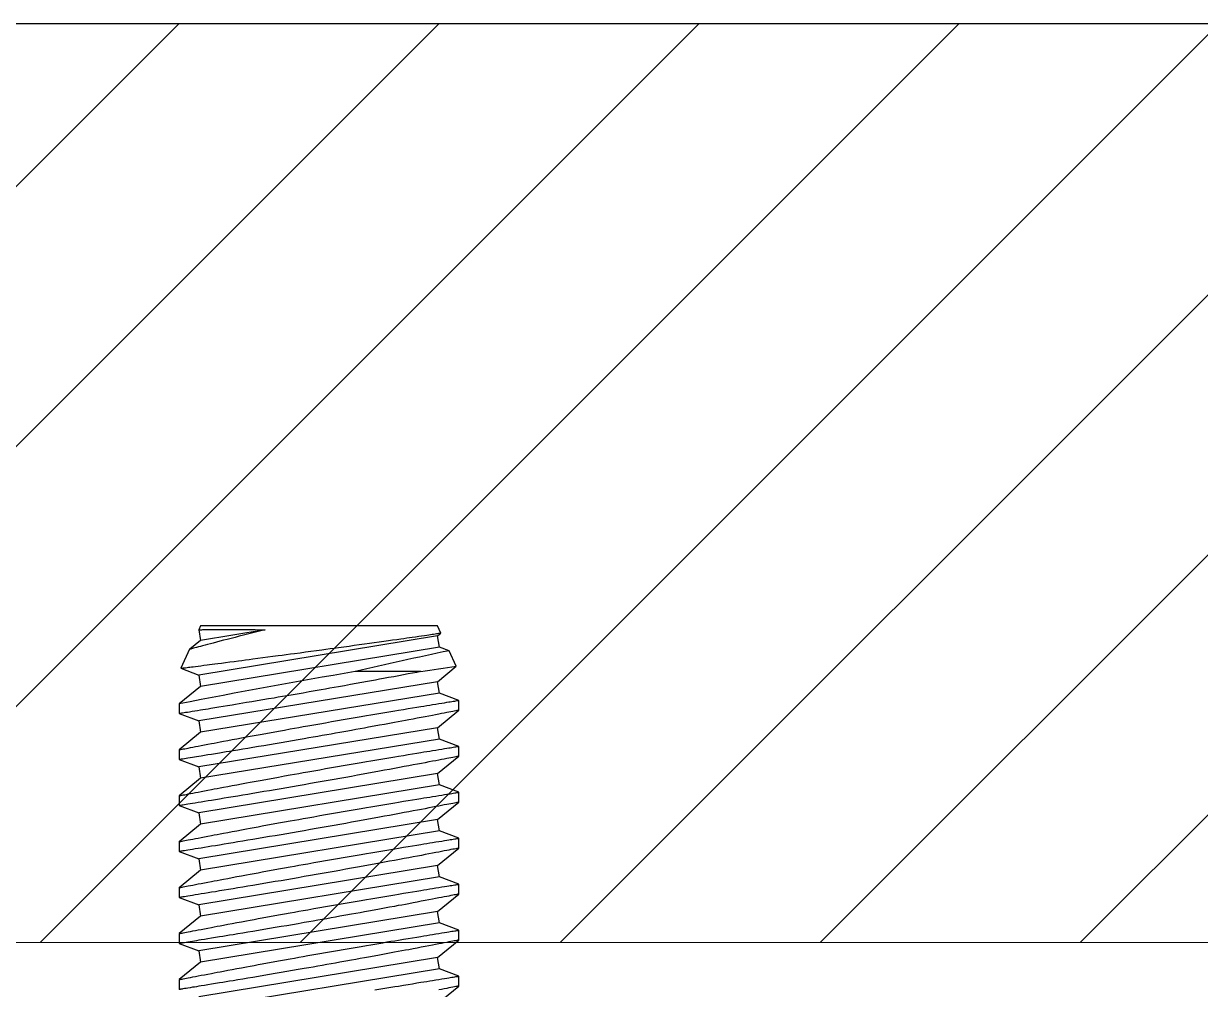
# Model space of a CAD drawing. Extents: x -8.2 to 7.4, y 38.5 to 59.2.
# Drawn here: x -0.199 to 0.601, y 43.6 to 44.256 of the extents above; entities that cross this region are included whole.
import ezdxf

# ---------------------------------------------------------------- set-up
doc = ezdxf.new("R2010")
doc.units = 0
doc.header["$MEASUREMENT"] = 0
doc.layers.get('0').update_dxf_attribs({"linetype": 'CONTINUOUS'})
for name, color, linetype in [('DIM', 7, 'CONTINUOUS'), ('GASKET', 1, 'CONTINUOUS'), ('MISC', 7, 'CONTINUOUS'), ('MISC.', 7, 'CONTINUOUS')]:
    doc.layers.add(name, color=color, linetype=linetype)

# ---------------------------------------------------------------- blocks, each defined once
blk = doc.blocks.new('A$C03F823DF')
at = {"color": 7, "linetype": 'Continuous'}
for p, q in [((0.83095, 0.276), (0.82425, 0.276)), ((0.84281, 0.26153), (0.83095, 0.276)), ((0.8555, 0.276), (0.85052, 0.2628)), ((0.8622, 0.276), (0.8555, 0.276)), ((0.87406, 0.26153), (0.8622, 0.276)), ((0.88675, 0.276), (0.88177, 0.2628)), ((0.89345, 0.276), (0.88675, 0.276)), ((0.90531, 0.26153), (0.89345, 0.276)), ((0.918, 0.276), (0.91302, 0.2628)), ((0.9247, 0.276), (0.918, 0.276)), ((0.93656, 0.26153), (0.9247, 0.276)), ((0.94925, 0.276), (0.94427, 0.2628)), ((0.95595, 0.276), (0.94925, 0.276)), ((0.96781, 0.26153), (0.95595, 0.276)), ((0.9805, 0.276), (0.97552, 0.2628)), ((0.9872, 0.276), (0.9805, 0.276)), ((0.99906, 0.26153), (0.9872, 0.276)), ((1.01175, 0.276), (1.00677, 0.2628)), ((1.01845, 0.276), (1.01175, 0.276)), ((1.03031, 0.26153), (1.01845, 0.276)), ((1.0426, 0.27495), (1.03802, 0.2628)), ((1.05549, 0.26895), (1.04261, 0.27495)), ((1.06156, 0.26153), (1.05549, 0.26894)), ((0.83826, 0.0992), (0.81156, 0.26153)), ((0.84597, 0.10047), (0.81927, 0.2628)), ((0.85052, 0.2628), (0.84281, 0.26153)), ((0.86951, 0.0992), (0.84281, 0.26153)), ((0.87722, 0.10047), (0.85052, 0.2628)), ((0.88177, 0.2628), (0.87406, 0.26153)), ((0.90076, 0.0992), (0.87406, 0.26153)), ((0.90847, 0.10047), (0.88177, 0.2628)), ((0.91302, 0.2628), (0.90531, 0.26153)), ((0.93201, 0.0992), (0.90531, 0.26153)), ((0.93972, 0.10047), (0.91302, 0.2628)), ((0.94427, 0.2628), (0.93656, 0.26153)), ((0.96326, 0.0992), (0.93656, 0.26153)), ((0.97097, 0.10047), (0.94427, 0.2628)), ((0.97552, 0.2628), (0.96781, 0.26153)), ((0.99451, 0.0992), (0.96781, 0.26153)), ((1.00222, 0.10047), (0.97552, 0.2628)), ((1.00677, 0.2628), (0.99906, 0.26153)), ((1.02576, 0.0992), (0.99906, 0.26153)), ((1.03347, 0.10047), (1.00677, 0.2628)), ((1.03802, 0.2628), (1.03031, 0.26153)), ((1.05701, 0.0992), (1.03031, 0.26153)), ((1.06472, 0.10047), (1.03802, 0.2628)), ((1.06883, 0.26272), (1.06156, 0.26153)), ((1.0688, 0.21754), (1.06156, 0.26153)), ((1.07139, 0.26153), (1.06883, 0.26272)), ((1.07139, 0.181), (1.07139, 0.26153)), ((1.07139, 0.10047), (1.07139, 0.181)), ((1.04036, 0.11176), (1.04036, 0.15642)), ((0.81472, 0.10047), (0.82658, 0.086)), ((0.83328, 0.086), (0.83826, 0.0992)), ((0.83826, 0.0992), (0.84597, 0.10047)), ((0.84597, 0.10047), (0.85783, 0.086)), ((0.86453, 0.086), (0.86951, 0.0992)), ((0.86951, 0.0992), (0.87722, 0.10047)), ((0.87722, 0.10047), (0.88908, 0.086)), ((0.89578, 0.086), (0.90076, 0.0992)), ((0.90076, 0.0992), (0.90847, 0.10047)), ((0.90847, 0.10047), (0.92033, 0.086)), ((0.92703, 0.086), (0.93201, 0.0992)), ((0.93201, 0.0992), (0.93972, 0.10047)), ((0.93972, 0.10047), (0.95158, 0.086)), ((0.95828, 0.086), (0.96326, 0.0992)), ((0.96326, 0.0992), (0.97097, 0.10047)), ((0.97097, 0.10047), (0.98283, 0.086)), ((0.98953, 0.086), (0.99451, 0.0992)), ((0.99451, 0.0992), (1.00222, 0.10047)), ((1.00222, 0.10047), (1.01408, 0.086)), ((1.02078, 0.086), (1.02576, 0.0992)), ((1.02576, 0.0992), (1.03347, 0.10047)), ((1.03347, 0.10047), (1.04395, 0.08768)), ((1.05452, 0.09262), (1.05701, 0.0992)), ((1.05701, 0.0992), (1.06472, 0.10047)), ((1.06472, 0.10047), (1.06656, 0.09822)), ((1.06656, 0.09822), (1.07139, 0.10047)), ((1.04396, 0.08768), (1.05452, 0.0926)), ((0.82658, 0.086), (0.83328, 0.086)), ((0.85783, 0.086), (0.86453, 0.086)), ((0.88908, 0.086), (0.89578, 0.086)), ((0.92033, 0.086), (0.92703, 0.086)), ((0.95158, 0.086), (0.95828, 0.086)), ((0.98283, 0.086), (0.98953, 0.086)), ((1.01408, 0.086), (1.02078, 0.086))]:
    blk.add_line(p, q, dxfattribs=at)
at = {"color": 7, "linetype": 'Continuous', "flags": 128}
for points in [[(0.82658, 0.08601), (0.82658, 0.086), (0.82656, 0.0861), (0.82651, 0.08636), (0.82643, 0.08678), (0.82631, 0.08736), (0.82617, 0.0881), (0.82599, 0.089), (0.82578, 0.09007), (0.82554, 0.0913), (0.82527, 0.0927), (0.82498, 0.0942), (0.82466, 0.09584), (0.82431, 0.09765), (0.82394, 0.09959)], [(0.82389, 0.14305), (0.82435, 0.14029), (0.82481, 0.13756), (0.82527, 0.13485), (0.82572, 0.13218), (0.82616, 0.12956), (0.82658, 0.12699), (0.82715, 0.12361), (0.82766, 0.12049), (0.82816, 0.11746), (0.82865, 0.11453), (0.82911, 0.11172), (0.82945, 0.10966), (0.82977, 0.10767), (0.83009, 0.10576), (0.83039, 0.10392), (0.83077, 0.10157), (0.83111, 0.09947), (0.83143, 0.09751), (0.83172, 0.09568), (0.83199, 0.094), (0.83218, 0.09283), (0.83236, 0.09175), (0.83252, 0.09075), (0.83266, 0.08984), (0.83284, 0.08877), (0.83297, 0.08791), (0.83309, 0.08721), (0.83317, 0.08666), (0.83324, 0.08628), (0.83326, 0.0861), (0.83328, 0.08601), (0.83328, 0.08601)], [(0.85783, 0.08601), (0.85783, 0.086), (0.85781, 0.0861), (0.85776, 0.08636), (0.85768, 0.08678), (0.85756, 0.08736), (0.85742, 0.0881), (0.85724, 0.08901), (0.85703, 0.09007), (0.85679, 0.09131), (0.85652, 0.0927), (0.85623, 0.09421), (0.85591, 0.09585), (0.85556, 0.09765), (0.85519, 0.09959), (0.85478, 0.1017), (0.85435, 0.10394), (0.85389, 0.10633), (0.85341, 0.10885), (0.85292, 0.11145), (0.8524, 0.11417), (0.85186, 0.11702), (0.8513, 0.11997), (0.85087, 0.12229), (0.85042, 0.12466), (0.84997, 0.12709), (0.8495, 0.12958), (0.84887, 0.133), (0.84823, 0.13646), (0.84758, 0.13999), (0.84691, 0.14361), (0.84624, 0.1473), (0.84572, 0.15014), (0.8452, 0.15301), (0.84467, 0.15592), (0.84414, 0.15886), (0.84342, 0.16284), (0.84272, 0.16676), (0.84219, 0.16974), (0.84165, 0.17274), (0.84112, 0.17575), (0.84059, 0.17877), (0.84005, 0.18183), (0.83951, 0.18488), (0.83897, 0.18795), (0.83844, 0.19101), (0.83773, 0.19511), (0.83704, 0.19905), (0.83637, 0.20297), (0.8357, 0.20685), (0.83504, 0.21075), (0.83438, 0.21459), (0.83373, 0.21843), (0.83309, 0.2222), (0.83247, 0.22591), (0.83188, 0.2294), (0.83131, 0.2328), (0.83076, 0.23613), (0.83022, 0.23937), (0.82982, 0.24176), (0.82944, 0.24409), (0.82906, 0.24636), (0.8287, 0.24857), (0.82823, 0.25142), (0.82781, 0.25403), (0.8274, 0.2565), (0.82702, 0.25886), (0.82665, 0.26109), (0.8264, 0.26269), (0.82615, 0.2642), (0.82592, 0.26563), (0.8257, 0.26698), (0.82543, 0.26865), (0.8252, 0.27009), (0.82499, 0.27138), (0.82481, 0.27253), (0.82465, 0.27351), (0.82455, 0.27415), (0.82446, 0.27469), (0.82439, 0.27515), (0.82433, 0.2755), (0.82428, 0.27583), (0.82425, 0.27598), (0.82425, 0.27598)], [(0.83095, 0.27598), (0.83096, 0.27596), (0.831, 0.27576), (0.83107, 0.27539), (0.83117, 0.27485), (0.83131, 0.27415), (0.83148, 0.27331), (0.83167, 0.27232), (0.83189, 0.27117), (0.83215, 0.26986), (0.83243, 0.26839), (0.83275, 0.26677), (0.83309, 0.26498), (0.83347, 0.26306), (0.83386, 0.26103), (0.83427, 0.25887), (0.83471, 0.25656), (0.83518, 0.25413), (0.83555, 0.2522), (0.83593, 0.25021), (0.83632, 0.24814), (0.83672, 0.246), (0.83729, 0.24303), (0.83786, 0.24), (0.83844, 0.23688), (0.83905, 0.23363), (0.83967, 0.2303), (0.84015, 0.22771), (0.84064, 0.22508), (0.84113, 0.2224), (0.84163, 0.21967), (0.84232, 0.21594), (0.843, 0.21222), (0.84368, 0.20844), (0.84438, 0.20458), (0.84508, 0.20069), (0.84562, 0.1977), (0.84616, 0.1947), (0.8467, 0.19168), (0.84724, 0.18864), (0.84796, 0.18454), (0.84867, 0.18055), (0.84937, 0.17655), (0.85007, 0.17255), (0.85077, 0.16851), (0.85147, 0.16449), (0.85217, 0.16044), (0.85286, 0.15643), (0.85354, 0.15244), (0.85418, 0.14866), (0.85466, 0.14584), (0.85514, 0.14305), (0.8556, 0.14029), (0.85606, 0.13756), (0.85652, 0.13485), (0.85697, 0.13218), (0.85741, 0.12956), (0.85783, 0.12699), (0.8584, 0.12361), (0.85891, 0.12049), (0.85941, 0.11746), (0.8599, 0.11453), (0.86036, 0.11172), (0.8607, 0.10966), (0.86102, 0.10767), (0.86134, 0.10576), (0.86164, 0.10392), (0.86202, 0.10157), (0.86236, 0.09947), (0.86268, 0.09751), (0.86297, 0.09568), (0.86324, 0.094), (0.86343, 0.09283), (0.86361, 0.09175), (0.86377, 0.09075), (0.86391, 0.08984), (0.86409, 0.08877), (0.86422, 0.08791), (0.86434, 0.08721), (0.86442, 0.08666), (0.86449, 0.08628), (0.86451, 0.0861), (0.86453, 0.08601), (0.86453, 0.08601)], [(0.88908, 0.08601), (0.88908, 0.086), (0.88906, 0.0861), (0.88901, 0.08636), (0.88893, 0.08678), (0.88881, 0.08736), (0.88867, 0.0881), (0.88849, 0.08901), (0.88828, 0.09007), (0.88804, 0.09131), (0.88777, 0.0927), (0.88748, 0.09421), (0.88716, 0.09585), (0.88681, 0.09765), (0.88644, 0.09959), (0.88603, 0.1017), (0.8856, 0.10394), (0.88514, 0.10633), (0.88466, 0.10885), (0.88417, 0.11145), (0.88365, 0.11417), (0.88311, 0.11702), (0.88255, 0.11997), (0.88212, 0.12229), (0.88167, 0.12466), (0.88122, 0.12709), (0.88075, 0.12958), (0.88012, 0.133), (0.87948, 0.13646), (0.87883, 0.13999), (0.87816, 0.14361), (0.87749, 0.1473), (0.87697, 0.15014), (0.87645, 0.15301), (0.87592, 0.15592), (0.87539, 0.15886), (0.87467, 0.16284), (0.87397, 0.16676), (0.87344, 0.16974), (0.8729, 0.17274), (0.87237, 0.17575), (0.87184, 0.17877), (0.8713, 0.18183), (0.87076, 0.18488), (0.87022, 0.18795), (0.86969, 0.19101), (0.86898, 0.19511), (0.86829, 0.19905), (0.86762, 0.20297), (0.86695, 0.20685), (0.86629, 0.21075), (0.86563, 0.21459), (0.86498, 0.21843), (0.86434, 0.2222), (0.86372, 0.22591), (0.86313, 0.2294), (0.86256, 0.2328), (0.86201, 0.23613), (0.86147, 0.23937), (0.86107, 0.24176), (0.86069, 0.24409), (0.86031, 0.24636), (0.85995, 0.24857), (0.85948, 0.25142), (0.85906, 0.25403), (0.85865, 0.2565), (0.85827, 0.25886), (0.8579, 0.26109), (0.85765, 0.26269), (0.8574, 0.2642), (0.85717, 0.26563), (0.85695, 0.26698), (0.85668, 0.26865), (0.85645, 0.27009), (0.85624, 0.27138), (0.85606, 0.27253), (0.8559, 0.27351), (0.8558, 0.27415), (0.85571, 0.27469), (0.85564, 0.27515), (0.85558, 0.2755), (0.85553, 0.27583), (0.8555, 0.27598), (0.8555, 0.27598)], [(0.8622, 0.27598), (0.86221, 0.27596), (0.86225, 0.27576), (0.86232, 0.27539), (0.86242, 0.27485), (0.86256, 0.27415), (0.86273, 0.27331), (0.86292, 0.27232), (0.86314, 0.27117), (0.8634, 0.26986), (0.86368, 0.26839), (0.864, 0.26677), (0.86434, 0.26498), (0.86472, 0.26306), (0.86511, 0.26103), (0.86552, 0.25887), (0.86596, 0.25656), (0.86643, 0.25413), (0.8668, 0.2522), (0.86718, 0.25021), (0.86757, 0.24814), (0.86797, 0.246), (0.86854, 0.24303), (0.86911, 0.24), (0.86969, 0.23688), (0.8703, 0.23363), (0.87092, 0.2303), (0.8714, 0.22771), (0.87189, 0.22508), (0.87238, 0.2224), (0.87288, 0.21967), (0.87357, 0.21594), (0.87425, 0.21222), (0.87493, 0.20844), (0.87563, 0.20458), (0.87633, 0.20069), (0.87687, 0.1977), (0.87741, 0.1947), (0.87795, 0.19168), (0.87849, 0.18864), (0.87921, 0.18454), (0.87992, 0.18055), (0.88062, 0.17655), (0.88132, 0.17255), (0.88202, 0.16851), (0.88272, 0.16449), (0.88342, 0.16044), (0.88411, 0.15643), (0.88479, 0.15244), (0.88543, 0.14866), (0.88591, 0.14584), (0.88639, 0.14305), (0.88685, 0.14029), (0.88731, 0.13756), (0.88777, 0.13485), (0.88822, 0.13218), (0.88866, 0.12956), (0.88908, 0.12699), (0.88965, 0.12361), (0.89016, 0.12049), (0.89066, 0.11746), (0.89115, 0.11453), (0.89161, 0.11172), (0.89195, 0.10966), (0.89227, 0.10767), (0.89259, 0.10576), (0.89289, 0.10392), (0.89327, 0.10157), (0.89361, 0.09947), (0.89393, 0.09751), (0.89422, 0.09568), (0.89449, 0.094), (0.89468, 0.09283), (0.89486, 0.09175), (0.89502, 0.09075), (0.89516, 0.08984), (0.89534, 0.08877), (0.89547, 0.08791), (0.89559, 0.08721), (0.89567, 0.08666), (0.89574, 0.08628), (0.89576, 0.0861), (0.89578, 0.08601), (0.89578, 0.08601)], [(0.92033, 0.08601), (0.92033, 0.086), (0.92031, 0.0861), (0.92026, 0.08636), (0.92018, 0.08678), (0.92006, 0.08736), (0.91992, 0.0881), (0.91974, 0.089), (0.91953, 0.09007), (0.91929, 0.0913), (0.91902, 0.0927), (0.91873, 0.0942), (0.91841, 0.09584), (0.91806, 0.09765), (0.91769, 0.09959), (0.91728, 0.10169), (0.91686, 0.10392), (0.9164, 0.10632), (0.91591, 0.10885), (0.91542, 0.11144), (0.91491, 0.11415), (0.91436, 0.117), (0.9138, 0.11997), (0.91322, 0.12306), (0.91263, 0.12625), (0.912, 0.12958), (0.91137, 0.133), (0.91073, 0.13644), (0.91008, 0.13996), (0.90941, 0.1436), (0.90874, 0.1473), (0.90805, 0.15108), (0.90735, 0.15492), (0.90664, 0.15886), (0.90592, 0.16284), (0.90522, 0.16676), (0.90451, 0.17071), (0.9038, 0.17474), (0.90309, 0.17877), (0.90237, 0.18284), (0.90166, 0.1869), (0.90094, 0.19101), (0.90023, 0.19511), (0.89954, 0.19905), (0.89887, 0.20296), (0.8982, 0.20685), (0.89754, 0.21071), (0.89688, 0.21459), (0.89623, 0.21842), (0.89559, 0.2222), (0.89497, 0.22591), (0.89439, 0.22938), (0.89382, 0.23277), (0.89326, 0.23612), (0.89272, 0.23937), (0.8922, 0.24253), (0.89169, 0.24559), (0.8912, 0.24857), (0.89073, 0.25142), (0.89031, 0.25401), (0.8899, 0.25648), (0.88952, 0.25886), (0.88915, 0.26109), (0.88881, 0.26319), (0.8885, 0.26515), (0.8882, 0.26698), (0.88793, 0.26865), (0.8877, 0.27009), (0.88749, 0.27137), (0.88731, 0.27252), (0.88715, 0.27351), (0.88701, 0.27434), (0.88691, 0.275), (0.88683, 0.2755), (0.88678, 0.27583), (0.88675, 0.27598), (0.88675, 0.27598)], [(0.89345, 0.27598), (0.89346, 0.27596), (0.8935, 0.27576), (0.89357, 0.27539), (0.89367, 0.27485), (0.89381, 0.27415), (0.89398, 0.27331), (0.89417, 0.27232), (0.89439, 0.27117), (0.89465, 0.26986), (0.89493, 0.26839), (0.89525, 0.26677), (0.89559, 0.26498), (0.89597, 0.26306), (0.89636, 0.26103), (0.89677, 0.25887), (0.89721, 0.25656), (0.89768, 0.25413), (0.89805, 0.2522), (0.89843, 0.25021), (0.89882, 0.24814), (0.89922, 0.246), (0.89979, 0.24303), (0.90036, 0.24), (0.90094, 0.23688), (0.90155, 0.23363), (0.90217, 0.2303), (0.90265, 0.22771), (0.90314, 0.22508), (0.90363, 0.2224), (0.90413, 0.21967), (0.90482, 0.21594), (0.9055, 0.21222), (0.90618, 0.20844), (0.90688, 0.20458), (0.90758, 0.20069), (0.90812, 0.1977), (0.90866, 0.1947), (0.9092, 0.19168), (0.90974, 0.18864), (0.91046, 0.18454), (0.91117, 0.18055), (0.91187, 0.17655), (0.91257, 0.17255), (0.91327, 0.16851), (0.91397, 0.16449), (0.91467, 0.16044), (0.91536, 0.15643), (0.91604, 0.15244), (0.91668, 0.14866), (0.91716, 0.14584), (0.91764, 0.14305), (0.9181, 0.14029), (0.91856, 0.13756), (0.91902, 0.13485), (0.91947, 0.13218), (0.91991, 0.12956), (0.92033, 0.12699), (0.9209, 0.12361), (0.92141, 0.12049), (0.92191, 0.11746), (0.9224, 0.11453), (0.92286, 0.11172), (0.9232, 0.10966), (0.92352, 0.10767), (0.92384, 0.10576), (0.92414, 0.10392), (0.92452, 0.10157), (0.92486, 0.09947), (0.92518, 0.09751), (0.92547, 0.09568), (0.92574, 0.094), (0.92593, 0.09283), (0.92611, 0.09175), (0.92627, 0.09075), (0.92641, 0.08984), (0.92659, 0.08877), (0.92672, 0.08791), (0.92684, 0.08721), (0.92692, 0.08666), (0.92699, 0.08628), (0.92701, 0.0861), (0.92703, 0.08601), (0.92703, 0.08601)], [(0.95158, 0.08601), (0.95158, 0.086), (0.95156, 0.0861), (0.95151, 0.08636), (0.95143, 0.08678), (0.95131, 0.08736), (0.95117, 0.0881), (0.95099, 0.089), (0.95078, 0.09007), (0.95054, 0.0913), (0.95027, 0.0927), (0.94998, 0.0942), (0.94966, 0.09584), (0.94931, 0.09765), (0.94894, 0.09959), (0.94853, 0.10169), (0.94811, 0.10392), (0.94765, 0.10632), (0.94716, 0.10885), (0.94667, 0.11144), (0.94616, 0.11415), (0.94561, 0.117), (0.94505, 0.11997), (0.94447, 0.12306), (0.94388, 0.12625), (0.94325, 0.12958), (0.94262, 0.133), (0.94198, 0.13644), (0.94133, 0.13996), (0.94066, 0.1436), (0.93999, 0.1473), (0.9393, 0.15108), (0.9386, 0.15492), (0.93789, 0.15886), (0.93717, 0.16284), (0.93647, 0.16676), (0.93576, 0.17071), (0.93505, 0.17474), (0.93434, 0.17877), (0.93362, 0.18284), (0.93291, 0.1869), (0.93219, 0.19101), (0.93148, 0.19511), (0.93079, 0.19905), (0.93012, 0.20296), (0.92945, 0.20685), (0.92879, 0.21071), (0.92813, 0.21459), (0.92748, 0.21842), (0.92684, 0.2222), (0.92622, 0.22591), (0.92564, 0.22938), (0.92507, 0.23277), (0.92451, 0.23612), (0.92397, 0.23937), (0.92345, 0.24253), (0.92294, 0.24559), (0.92245, 0.24857), (0.92198, 0.25142), (0.92156, 0.25401), (0.92115, 0.25648), (0.92077, 0.25886), (0.9204, 0.26109), (0.92006, 0.26319), (0.91975, 0.26515), (0.91945, 0.26698), (0.91918, 0.26865), (0.91895, 0.27009), (0.91874, 0.27137), (0.91856, 0.27252), (0.9184, 0.27351), (0.91826, 0.27434), (0.91816, 0.275), (0.91808, 0.2755), (0.91803, 0.27583), (0.918, 0.27598), (0.918, 0.27598)], [(0.9247, 0.27598), (0.92471, 0.27596), (0.92475, 0.27576), (0.92482, 0.27539), (0.92492, 0.27485), (0.92506, 0.27415), (0.92523, 0.27331), (0.92542, 0.27232), (0.92564, 0.27117), (0.9259, 0.26986), (0.92618, 0.26839), (0.9265, 0.26677), (0.92684, 0.26498), (0.92722, 0.26306), (0.92761, 0.26103), (0.92802, 0.25887), (0.92846, 0.25656), (0.92893, 0.25413), (0.9293, 0.2522), (0.92968, 0.25021), (0.93007, 0.24814), (0.93047, 0.246), (0.93104, 0.24303), (0.93161, 0.24), (0.93219, 0.23688), (0.9328, 0.23363), (0.93342, 0.2303), (0.9339, 0.22771), (0.93439, 0.22508), (0.93488, 0.2224), (0.93538, 0.21967), (0.93607, 0.21594), (0.93675, 0.21222), (0.93743, 0.20844), (0.93813, 0.20458), (0.93883, 0.20069), (0.93937, 0.1977), (0.93991, 0.1947), (0.94045, 0.19168), (0.94099, 0.18864), (0.94171, 0.18454), (0.94242, 0.18055), (0.94312, 0.17655), (0.94382, 0.17255), (0.94452, 0.16851), (0.94522, 0.16449), (0.94592, 0.16044), (0.94661, 0.15643), (0.94729, 0.15244), (0.94793, 0.14866), (0.94841, 0.14584), (0.94889, 0.14305), (0.94935, 0.14029), (0.94981, 0.13756), (0.95027, 0.13485), (0.95072, 0.13218), (0.95116, 0.12956), (0.95158, 0.12699), (0.95215, 0.12361), (0.95266, 0.12049), (0.95316, 0.11746), (0.95365, 0.11453), (0.95411, 0.11172), (0.95445, 0.10966), (0.95477, 0.10767), (0.95509, 0.10576), (0.95539, 0.10392), (0.95577, 0.10157), (0.95611, 0.09947), (0.95643, 0.09751), (0.95672, 0.09568), (0.95699, 0.094), (0.95718, 0.09283), (0.95736, 0.09175), (0.95752, 0.09075), (0.95766, 0.08984), (0.95784, 0.08877), (0.95797, 0.08791), (0.95809, 0.08721), (0.95817, 0.08666), (0.95824, 0.08628), (0.95826, 0.0861), (0.95828, 0.08601), (0.95828, 0.08601)], [(0.98283, 0.08601), (0.98283, 0.086), (0.98281, 0.0861), (0.98276, 0.08636), (0.98268, 0.08678), (0.98256, 0.08736), (0.98242, 0.0881), (0.98224, 0.089), (0.98203, 0.09007), (0.98179, 0.0913), (0.98152, 0.0927), (0.98123, 0.0942), (0.98091, 0.09584), (0.98056, 0.09765), (0.98019, 0.09959), (0.97978, 0.10169), (0.97936, 0.10392), (0.9789, 0.10632), (0.97841, 0.10885), (0.97792, 0.11144), (0.97741, 0.11415), (0.97686, 0.117), (0.9763, 0.11997), (0.97572, 0.12306), (0.97513, 0.12625), (0.9745, 0.12958), (0.97387, 0.133), (0.97323, 0.13644), (0.97258, 0.13996), (0.97191, 0.1436), (0.97124, 0.1473), (0.97055, 0.15108), (0.96985, 0.15492), (0.96914, 0.15886), (0.96842, 0.16284), (0.96772, 0.16676), (0.96701, 0.17071), (0.9663, 0.17474), (0.96559, 0.17877), (0.96487, 0.18284), (0.96416, 0.1869), (0.96344, 0.19101), (0.96273, 0.19511), (0.96204, 0.19905), (0.96137, 0.20296), (0.9607, 0.20685), (0.96004, 0.21071), (0.95938, 0.21459), (0.95873, 0.21842), (0.95809, 0.2222), (0.95747, 0.22591), (0.95689, 0.22938), (0.95632, 0.23277), (0.95576, 0.23612), (0.95522, 0.23937), (0.9547, 0.24253), (0.95419, 0.24559), (0.9537, 0.24857), (0.95323, 0.25142), (0.95281, 0.25401), (0.9524, 0.25648), (0.95202, 0.25886), (0.95165, 0.26109), (0.95131, 0.26319), (0.951, 0.26515), (0.9507, 0.26698), (0.95043, 0.26865), (0.9502, 0.27009), (0.94999, 0.27137), (0.94981, 0.27252), (0.94965, 0.27351), (0.94951, 0.27434), (0.94941, 0.275), (0.94933, 0.2755), (0.94928, 0.27583), (0.94925, 0.27598), (0.94925, 0.27598)], [(0.95595, 0.27598), (0.95596, 0.27596), (0.956, 0.27576), (0.95607, 0.27539), (0.95617, 0.27485), (0.95631, 0.27415), (0.95648, 0.27331), (0.95667, 0.27232), (0.95689, 0.27117), (0.95715, 0.26986), (0.95743, 0.26839), (0.95775, 0.26677), (0.95809, 0.26498), (0.95847, 0.26306), (0.95886, 0.26103), (0.95927, 0.25887), (0.95971, 0.25656), (0.96018, 0.25413), (0.96055, 0.2522), (0.96093, 0.25021), (0.96132, 0.24814), (0.96172, 0.246), (0.96229, 0.24303), (0.96286, 0.24), (0.96344, 0.23688), (0.96405, 0.23363), (0.96467, 0.2303), (0.96515, 0.22771), (0.96564, 0.22508), (0.96613, 0.2224), (0.96663, 0.21967), (0.96732, 0.21594), (0.968, 0.21222), (0.96868, 0.20844), (0.96938, 0.20458), (0.97008, 0.20069), (0.97062, 0.1977), (0.97116, 0.1947), (0.9717, 0.19168), (0.97224, 0.18864), (0.97296, 0.18454), (0.97367, 0.18055), (0.97437, 0.17655), (0.97507, 0.17255), (0.97577, 0.16851), (0.97647, 0.16449), (0.97717, 0.16044), (0.97786, 0.15643), (0.97854, 0.15244), (0.97918, 0.14866), (0.97966, 0.14584), (0.98014, 0.14305), (0.9806, 0.14029), (0.98106, 0.13756), (0.98152, 0.13485), (0.98197, 0.13218), (0.98241, 0.12956), (0.98283, 0.12699), (0.9834, 0.12361), (0.98391, 0.12049), (0.98441, 0.11746), (0.9849, 0.11453), (0.98536, 0.11172), (0.9857, 0.10966), (0.98602, 0.10767), (0.98634, 0.10576), (0.98664, 0.10392), (0.98702, 0.10157), (0.98736, 0.09947), (0.98768, 0.09751), (0.98797, 0.09568), (0.98824, 0.094), (0.98843, 0.09283), (0.98861, 0.09175), (0.98877, 0.09075), (0.98891, 0.08984), (0.98909, 0.08877), (0.98922, 0.08791), (0.98934, 0.08721), (0.98942, 0.08666), (0.98949, 0.08628), (0.98951, 0.0861), (0.98953, 0.08601), (0.98953, 0.08601)], [(1.01408, 0.08601), (1.01408, 0.086), (1.01406, 0.0861), (1.01401, 0.08636), (1.01393, 0.08678), (1.01381, 0.08736), (1.01367, 0.0881), (1.01349, 0.08901), (1.01328, 0.09007), (1.01304, 0.09131), (1.01277, 0.0927), (1.01248, 0.09421), (1.01216, 0.09585), (1.01181, 0.09765), (1.01144, 0.09959), (1.01103, 0.1017), (1.0106, 0.10394), (1.01014, 0.10633), (1.00966, 0.10885), (1.00917, 0.11145), (1.00865, 0.11417), (1.00811, 0.11702), (1.00755, 0.11997), (1.00712, 0.12229), (1.00667, 0.12466), (1.00622, 0.12709), (1.00575, 0.12958), (1.00512, 0.133), (1.00448, 0.13646), (1.00383, 0.13999), (1.00316, 0.14361), (1.00249, 0.1473), (1.00197, 0.15014), (1.00145, 0.15301), (1.00092, 0.15592), (1.00039, 0.15886), (0.99967, 0.16284), (0.99897, 0.16676), (0.99844, 0.16974), (0.9979, 0.17274), (0.99737, 0.17575), (0.99684, 0.17877), (0.9963, 0.18183), (0.99576, 0.18488), (0.99522, 0.18795), (0.99469, 0.19101), (0.99398, 0.19511), (0.99329, 0.19905), (0.99262, 0.20297), (0.99195, 0.20685), (0.99129, 0.21075), (0.99063, 0.21459), (0.98998, 0.21843), (0.98934, 0.2222), (0.98872, 0.22591), (0.98813, 0.2294), (0.98756, 0.2328), (0.98701, 0.23613), (0.98647, 0.23937), (0.98607, 0.24176), (0.98569, 0.24409), (0.98531, 0.24636), (0.98495, 0.24857), (0.98448, 0.25142), (0.98406, 0.25403), (0.98365, 0.2565), (0.98327, 0.25886), (0.9829, 0.26109), (0.98265, 0.26269), (0.9824, 0.2642), (0.98217, 0.26563), (0.98195, 0.26698), (0.98168, 0.26865), (0.98145, 0.27009), (0.98124, 0.27138), (0.98106, 0.27253), (0.9809, 0.27351), (0.9808, 0.27415), (0.98071, 0.27469), (0.98064, 0.27515), (0.98058, 0.2755), (0.98053, 0.27583), (0.9805, 0.27598), (0.9805, 0.27598)], [(0.9872, 0.27598), (0.98721, 0.27596), (0.98725, 0.27576), (0.98732, 0.27539), (0.98742, 0.27485), (0.98756, 0.27415), (0.98773, 0.27331), (0.98792, 0.27232), (0.98814, 0.27117), (0.9884, 0.26986), (0.98868, 0.26839), (0.989, 0.26677), (0.98934, 0.26498), (0.98972, 0.26306), (0.99011, 0.26103), (0.99052, 0.25887), (0.99096, 0.25656), (0.99143, 0.25413), (0.9918, 0.2522), (0.99218, 0.25021), (0.99257, 0.24814), (0.99297, 0.246), (0.99354, 0.24303), (0.99411, 0.24), (0.99469, 0.23688), (0.9953, 0.23363), (0.99592, 0.2303), (0.9964, 0.22771), (0.99689, 0.22508), (0.99738, 0.2224), (0.99788, 0.21967), (0.99857, 0.21594), (0.99925, 0.21222), (0.99993, 0.20844), (1.00063, 0.20458), (1.00133, 0.20069), (1.00187, 0.1977), (1.00241, 0.1947), (1.00295, 0.19168), (1.00349, 0.18864), (1.00421, 0.18454), (1.00492, 0.18055), (1.00562, 0.17655), (1.00632, 0.17255), (1.00702, 0.16851), (1.00772, 0.16449), (1.00842, 0.16044), (1.00911, 0.15643), (1.00979, 0.15244), (1.01043, 0.14866), (1.01091, 0.14584), (1.01139, 0.14305), (1.01185, 0.14029), (1.01231, 0.13756), (1.01277, 0.13485), (1.01322, 0.13218), (1.01366, 0.12956), (1.01408, 0.12699), (1.01465, 0.12361), (1.01516, 0.12049), (1.01566, 0.11746), (1.01615, 0.11453), (1.01661, 0.11172), (1.01695, 0.10966), (1.01727, 0.10767), (1.01759, 0.10576), (1.01789, 0.10392), (1.01827, 0.10157), (1.01861, 0.09947), (1.01893, 0.09751), (1.01922, 0.09568), (1.01949, 0.094), (1.01968, 0.09283), (1.01986, 0.09175), (1.02002, 0.09075), (1.02016, 0.08984), (1.02034, 0.08877), (1.02047, 0.08791), (1.02059, 0.08721), (1.02067, 0.08666), (1.02074, 0.08628), (1.02076, 0.0861), (1.02078, 0.08601), (1.02078, 0.08601)], [(1.04036, 0.11176), (1.03983, 0.11452), (1.03929, 0.11741), (1.03872, 0.12041), (1.03813, 0.12355), (1.03752, 0.1268), (1.03689, 0.13019), (1.03624, 0.13368), (1.03558, 0.13726), (1.03509, 0.13991), (1.0346, 0.1426), (1.03409, 0.14534), (1.03359, 0.14811), (1.0329, 0.1519), (1.0322, 0.15575), (1.03149, 0.15969), (1.03077, 0.16367), (1.03005, 0.1677), (1.02952, 0.17067), (1.02899, 0.17365), (1.02846, 0.17664), (1.02793, 0.17964), (1.02722, 0.1837), (1.02651, 0.18775), (1.02579, 0.19185), (1.02508, 0.19593), (1.02438, 0.20001), (1.02387, 0.20293), (1.02338, 0.20584), (1.02288, 0.20873), (1.02239, 0.2116), (1.02174, 0.21543), (1.0211, 0.2192), (1.02047, 0.22295), (1.01985, 0.22663), (1.01924, 0.23023), (1.01882, 0.23276), (1.01841, 0.23524), (1.018, 0.23768), (1.01761, 0.24006), (1.01709, 0.24318), (1.01659, 0.2462), (1.01611, 0.24914), (1.01565, 0.25195), (1.0152, 0.25465), (1.0149, 0.25648), (1.01462, 0.25825), (1.01434, 0.25994), (1.01408, 0.26156), (1.01374, 0.26362), (1.01343, 0.26553), (1.01314, 0.26732), (1.01288, 0.26895), (1.01264, 0.27042), (1.01244, 0.27167), (1.01227, 0.27277), (1.01212, 0.27371), (1.01199, 0.2745), (1.01191, 0.27498), (1.01185, 0.27538), (1.0118, 0.27567), (1.01177, 0.27588), (1.01175, 0.276), (1.01175, 0.27599)], [(1.0426, 0.27494), (1.0426, 0.27495), (1.04261, 0.27488), (1.04263, 0.27473), (1.04266, 0.27448), (1.04272, 0.27401), (1.0428, 0.27341), (1.0429, 0.27266), (1.04301, 0.27175), (1.04315, 0.2707), (1.04326, 0.2698), (1.04339, 0.26883), (1.04353, 0.26776), (1.04367, 0.26662), (1.04389, 0.26495), (1.04411, 0.2632), (1.04435, 0.26132), (1.04461, 0.2593), (1.04489, 0.25715), (1.04511, 0.25544), (1.04534, 0.25366), (1.04558, 0.25181), (1.04583, 0.24989), (1.04618, 0.24721), (1.04653, 0.2445), (1.0469, 0.24168), (1.04728, 0.23876), (1.04767, 0.23574), (1.04798, 0.2334), (1.04829, 0.231), (1.04861, 0.22856), (1.04894, 0.22607), (1.04939, 0.22266), (1.04984, 0.21927), (1.05029, 0.21583), (1.05076, 0.21231), (1.05123, 0.20874), (1.05159, 0.20601), (1.05196, 0.20326), (1.05233, 0.20048), (1.05271, 0.19768), (1.05321, 0.19391), (1.05371, 0.19022), (1.05421, 0.18652), (1.05471, 0.1828), (1.05521, 0.17908), (1.0556, 0.17627), (1.05598, 0.17346), (1.05636, 0.17066), (1.05674, 0.16787), (1.05725, 0.16416), (1.05774, 0.16061), (1.05823, 0.15709), (1.05871, 0.15362), (1.05918, 0.15016), (1.05966, 0.14676), (1.06013, 0.1434), (1.06059, 0.1401), (1.06104, 0.13688), (1.06146, 0.13386), (1.06188, 0.13094), (1.06228, 0.12809), (1.06267, 0.12535), (1.06295, 0.12333), (1.06323, 0.12138), (1.0635, 0.11949), (1.06376, 0.11767), (1.06409, 0.11533), (1.0644, 0.11322), (1.06468, 0.11123), (1.06495, 0.10936), (1.0652, 0.10762), (1.06538, 0.10639), (1.06554, 0.10525), (1.0657, 0.10418), (1.06584, 0.1032), (1.06601, 0.10201), (1.06616, 0.10103), (1.06628, 0.10019), (1.06638, 0.09949), (1.06646, 0.09894), (1.0665, 0.09863), (1.06654, 0.0984), (1.06656, 0.09827), (1.06656, 0.09822), (1.06656, 0.09822)], [(1.0688, 0.21754), (1.06785, 0.22137), (1.06691, 0.22512), (1.06598, 0.22882), (1.06507, 0.23241), (1.06435, 0.23525), (1.06364, 0.23802), (1.06295, 0.24071), (1.06227, 0.24334), (1.06161, 0.24588), (1.06097, 0.24834), (1.06035, 0.25069), (1.05976, 0.25293), (1.05924, 0.25489), (1.05875, 0.25674), (1.05829, 0.25848), (1.05785, 0.26012), (1.05745, 0.26163), (1.05708, 0.26303), (1.05674, 0.26429), (1.05644, 0.2654), (1.0562, 0.26629), (1.05599, 0.26706), (1.05582, 0.2677), (1.05568, 0.26822), (1.05557, 0.2686), (1.05551, 0.26884), (1.05548, 0.26895), (1.05548, 0.26894)], [(1.06883, 0.26271), (1.06883, 0.26272), (1.06883, 0.26261), (1.06883, 0.26237), (1.06884, 0.26197), (1.06884, 0.26144), (1.06885, 0.26075), (1.06886, 0.25991), (1.06887, 0.25893), (1.06888, 0.25784), (1.06889, 0.25663), (1.0689, 0.25528), (1.06891, 0.25378), (1.06892, 0.25215), (1.06893, 0.25038), (1.06894, 0.24848), (1.06895, 0.24644), (1.06895, 0.24436), (1.06895, 0.24217), (1.06895, 0.23985), (1.06895, 0.23742), (1.06895, 0.23487), (1.06893, 0.23221), (1.06892, 0.22944), (1.0689, 0.22657), (1.06888, 0.22438), (1.06885, 0.22215), (1.06883, 0.21987), (1.0688, 0.21754)]]:
    blk.add_lwpolyline(points, dxfattribs=at)
at = {"color": 7, "linetype": 'Continuous'}
for centre, radius, start, end in [((-3.97572, -0.70084), 5.0888, 9.69821, 11.067), ((-1.69165, -0.48333), 2.80591, 11.84476, 13.17924), ((8.60387, 1.22899), 7.64558, 188.40261, 188.585003)]:
    blk.add_arc(centre, radius, start, end, dxfattribs=at)

msp = doc.modelspace()

# ---------------------------------------------------------------- hatches: boundary and pattern name
h = msp.add_hatch()
h.set_pattern_fill('ANSI31', color=256, style=0)
h.set_pattern_definition([(45, (1.95074, 0.51516), (-0.08838835, 0.08838835), [])])
h.paths.add_polyline_path([(-3.39584, 44.25632), (-3.39584, 43.63132), (-2.16084, 43.63138), (-2.16084, 44.25632)])
h.paths.add_polyline_path([(-1.88084, 44.25632), (-1.88084, 43.6314), (-1.16084, 43.63145), (-1.16084, 44.25632)])
edge = h.paths.add_edge_path()
edge.add_line((-0.88084, 44.25632), (-0.88084, 43.63146))
edge.add_line((-0.88084, 43.63146), (0.19884, 43.63151))
edge.add_arc((0.20122, 43.50653), 0.125, 88.91404, 91.09199, ccw=False)
edge.add_line((0.20359, 43.63151), (0.31613, 43.63151))
edge.add_arc((0.31816, 43.50653), 0.125, 89.07427, 90.93176, ccw=False)
edge.add_line((0.32018, 43.63151), (0.63016, 43.63153))
edge.add_line((0.63016, 43.63153), (2.32816, 43.63153))
edge.add_line((2.32816, 43.63153), (2.32816, 44.25632))
edge.add_line((2.32816, 44.25632), (-0.88084, 44.25632))

# ---------------------------------------------------------------- linework, layer by layer
at = {"layer": 'DIM'}
msp.add_line((-3.39584, 44.25632), (2.32816, 44.25632), dxfattribs=at)
at = {"layer": 'GASKET'}
msp.add_lwpolyline([(2.32816, 43.38153), (2.32816, 43.63153), (-3.39584, 43.63132), (2.32816, 43.38153), (-3.39584, 43.38153), (-3.39584, 43.63132)], dxfattribs=at)
at = {"layer": 'MISC.'}
msp.add_line((-3.39584, 44.25632), (1.14416, 44.25632), dxfattribs=at)

# ---------------------------------------------------------------- block references
at = {"layer": 'MISC', "rotation": 90}
msp.add_blockref('A$C03F823DF', (0.1829, 42.77539), dxfattribs=at)

doc.saveas('drawing.dxf')
